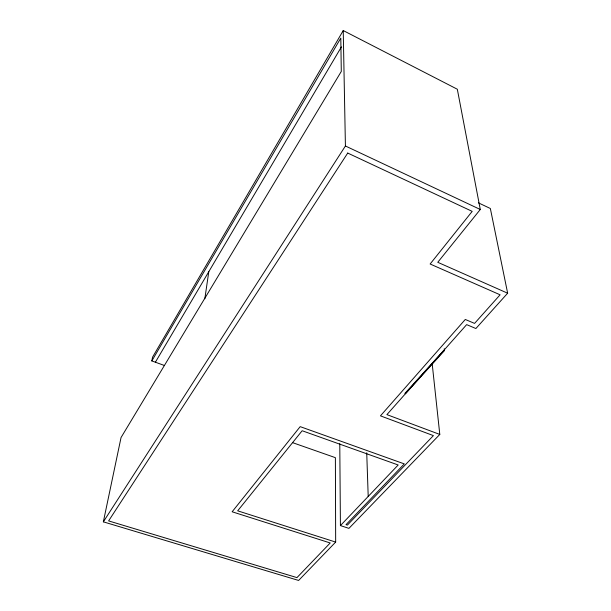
<?xml version="1.0" encoding="UTF-8"?>
<svg xmlns="http://www.w3.org/2000/svg" width="611" height="611" viewBox="0 0 611 611"><rect width="100%" height="100%" fill="white"/><g stroke="black" fill="none" stroke-linecap="round" stroke-linejoin="round"><path stroke-width="0.92" d="M204.83 298.733L208.794 271.681M164.283 365.439L151.826 360.925L152.559 357.168L343.237 30.55L457.318 89.229L480.284 209.489L437.759 262.302L507.649 293.204L475.885 328.527L466.651 324.624L386.9 414.625L439.798 434.436L348.927 528.37L340.419 525.59L339.777 443.655M292.47 442.608L335.386 457.662L335.668 542.079L298.619 580.45L103.351 521.84L121.047 437.537L341.289 71.449L340.801 38.081L151.826 360.925M155.385 362.216L341.412 46.887M103.351 521.84L345.414 145.983L343.237 30.55M405.399 393.759L444.48 350.615L444.25 348.736M340.419 525.59L398.173 464.986L302.155 430.74L237.679 510.827L335.668 542.079M405.49 393.652L404.879 393.415L443.853 350.355L444.48 350.615M345.414 145.983L480.284 209.489M478.382 202.829L490.35 208.496L507.649 293.204M432.153 363.476L439.798 434.436M366.722 452.789L368.204 496.43M347.728 153.063L108.621 520.908L296.969 577.609L330.207 542.965L232.142 511.781L300.184 426.638L404.299 463.894L346.017 524.666L347.369 525.109L433.405 435.612L380.454 415.854L465.284 319.461L474.571 323.402L500.103 294.808L430.129 264.013L472.188 211.375L347.728 153.063"/></g></svg>
